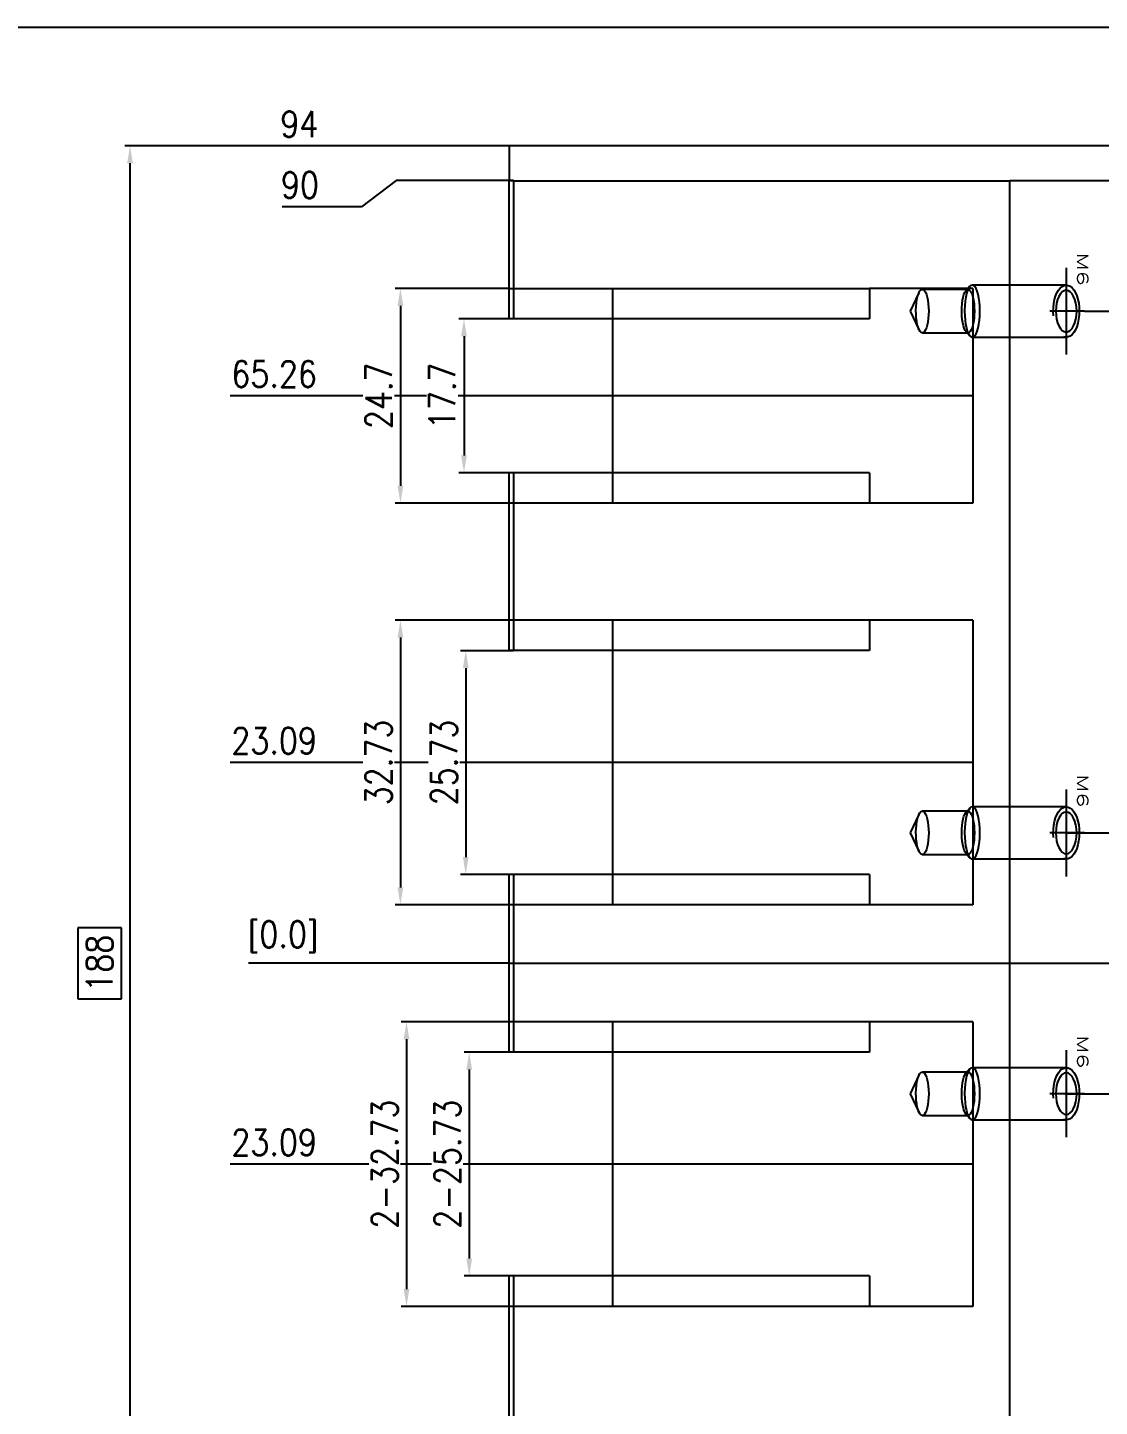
# Model space of a CAD drawing. Header units: millimetres. Extents: x 632 to 3922, y 1402 to 2001.
# Drawn here: x 2243.2 to 2366.4, y 1824.4 to 1983 of the extents above; entities that cross this region are included whole.
import ezdxf
from ezdxf.lldxf.tags import DXFTag

# ---------------------------------------------------------------- set-up
doc = ezdxf.new("R2010")
doc.units = ezdxf.units.MM
for name, color, linetype in [('1', 1, 'Continuous'), ('3', 3, 'Continuous'), ('4', 4, 'Continuous'), ('6', 6, 'Continuous'), ('7', 7, 'Continuous'), ('CE', 1, 'CENTER'), ('DIM', 7, 'Continuous'), ('H1', 2, 'HIDDEN')]:
    doc.layers.add(name, color=color, linetype=linetype)
doc.styles.add('ROMANS', font='romans.shx', dxfattribs={"width": 0.8, "height": 3})
doc.styles.add('SY', font='romans.shx', dxfattribs={"width": 0.85, "height": 3, "bigfont": 'ghs.shx'})
tags = doc.linetypes.add('CENTER', pattern=[2, 1.25, -0.25, 0.25, -0.25]).pattern_tags.tags
tags[10:11] = [DXFTag(74, 4), DXFTag(75, 0), DXFTag(340, '0'), DXFTag(46, 1.0), DXFTag(50, 0.0), DXFTag(44, 0.0), DXFTag(45, 0.0)]
tags[8:9] = [DXFTag(74, 4), DXFTag(75, 0), DXFTag(340, '0'), DXFTag(46, 1.0), DXFTag(50, 0.0), DXFTag(44, 0.0), DXFTag(45, 0.0)]
tags[6:7] = [DXFTag(74, 4), DXFTag(75, 0), DXFTag(340, '0'), DXFTag(46, 1.0), DXFTag(50, 0.0), DXFTag(44, 0.0), DXFTag(45, 0.0)]
tags[4:5] = [DXFTag(74, 4), DXFTag(75, 0), DXFTag(340, '0'), DXFTag(46, 1.0), DXFTag(50, 0.0), DXFTag(44, 0.0), DXFTag(45, 0.0)]
tags = doc.linetypes.add('HIDDEN', pattern=[0.375, 0.25, -0.125]).pattern_tags.tags
tags[6:7] = [DXFTag(74, 4), DXFTag(75, 0), DXFTag(340, '0'), DXFTag(46, 1.0), DXFTag(50, 0.0), DXFTag(44, 0.0), DXFTag(45, 0.0)]
tags[4:5] = [DXFTag(74, 4), DXFTag(75, 0), DXFTag(340, '0'), DXFTag(46, 1.0), DXFTag(50, 0.0), DXFTag(44, 0.0), DXFTag(45, 0.0)]
doc.dimstyles.new('BaseStyle', dxfattribs={"dimtxt": 3, "dimasz": 2, "dimexe": 0.6, "dimexo": 0, "dimgap": 1, "dimtad": 1, "dimdsep": 46, "dimtxsty": 'SY', "dimcen": 0, "dimclrd": 3, "dimclre": 3, "dimclrt": 7, "dimaunit": 1, "dimazin": 0, "dimtfac": 1, "dimtmove": 0, "dimatfit": 3, "dimfxl": 1, "dimtolj": 1, "dimtzin": 0, "dimarcsym": 0})

# ---------------------------------------------------------------- blocks, each defined once
blk = doc.blocks.new('20180524_2047016')
at = {"extrusion": (0, 0, -1)}
blk.add_ellipse((1.48, 0.52), major_axis=(0, 2.4), ratio=0.5, dxfattribs=at)
at = {"layer": '1'}
blk.add_line((1.48, 5.52), (1.48, -4.48), dxfattribs=at)
at = {"layer": '3', "extrusion": (0, 0, -1)}
blk.add_ellipse((1.48, 0.52), major_axis=(0, 3), ratio=0.5, start_param=4.537856, end_param=9.599311, dxfattribs=at)
at = {"layer": 'CE'}
blk.add_line((3.56, 0.52), (-0.39, 0.52), dxfattribs=at)
at = {"layer": '4', "color": 3, "linetype": 'Continuous', "style": 'ROMANS', "width": 1.6}
blk.add_text('M6', height=1.25, rotation=270, dxfattribs=at).set_placement((2.74, 7.22))
blk = doc.blocks.new('*D589')
at = {"layer": 'Defpoints', "color": 0}
for p in [(2381.26, 1853.59), (2298.56, 1781.39)]:
    blk.add_point(p, dxfattribs=at)
at = {"layer": 'DIM', "color": 3, "lineweight": -2}
for p, q in [((2381.26, 1853.59), (2381.26, 1768.39)), ((2381.26, 1768.39), (2384.26, 1764.39)), ((2384.26, 1764.39), (2384.26, 1751.61))]:
    blk.add_line(p, q, dxfattribs=at)
at = {"layer": 'DIM', "color": 7, "insert": (2381.76, 1755.5), "char_height": 3, "attachment_point": 5, "rotation": 90, "style": 'SY', "bg_fill": 3, "box_fill_scale": 1.1, "bg_fill_color": 256, "bg_fill_true_color": 13158600, "bg_fill_transparency": 0}
blk.add_mtext('\\A1;82.7', dxfattribs=at)
at = {"layer": 'Defpoints', "color": 0}
blk.add_point((2384.26, 1760.39), dxfattribs=at)
blk = doc.blocks.new('*D590')
at = {"layer": 'Defpoints', "color": 0}
for p in [(2393.56, 1864.89), (2298.56, 1781.39)]:
    blk.add_point(p, dxfattribs=at)
at = {"layer": 'DIM', "color": 3, "lineweight": -2}
blk.add_line((2393.56, 1864.89), (2393.56, 1755.26), dxfattribs=at)
at = {"layer": 'DIM', "color": 7, "insert": (2391.06, 1757.32), "char_height": 3, "attachment_point": 5, "rotation": 90, "style": 'SY', "bg_fill": 3, "box_fill_scale": 1.1, "bg_fill_color": 256, "bg_fill_true_color": 13158600, "bg_fill_transparency": 0}
blk.add_mtext('\\A1;95', dxfattribs=at)
at = {"layer": 'Defpoints', "color": 0}
blk.add_point((2393.56, 1760.39), dxfattribs=at)
blk = doc.blocks.new('*D591')
at = {"layer": 'Defpoints', "color": 0}
for p in [(2399.06, 1857.59), (2298.56, 1781.39)]:
    blk.add_point(p, dxfattribs=at)
at = {"layer": 'DIM', "color": 3, "lineweight": -2}
for p, q in [((2399.06, 1857.59), (2399.06, 1768.39)), ((2399.06, 1768.39), (2400.56, 1764.39)), ((2400.56, 1764.39), (2400.56, 1749.55))]:
    blk.add_line(p, q, dxfattribs=at)
at = {"layer": 'DIM', "color": 7, "insert": (2398.06, 1754.47), "char_height": 3, "attachment_point": 5, "rotation": 90, "style": 'SY', "bg_fill": 3, "box_fill_scale": 1.1, "bg_fill_color": 256, "bg_fill_true_color": 13158600, "bg_fill_transparency": 0}
blk.add_mtext('\\A1;100.5', dxfattribs=at)
at = {"layer": 'Defpoints', "color": 0}
blk.add_point((2400.56, 1760.39), dxfattribs=at)
blk = doc.blocks.new('*D593')
at = {"layer": 'Defpoints', "color": 0}
for p in [(2423.56, 1875.39), (2362.58, 1860.39)]:
    blk.add_point(p, dxfattribs=at)
at = {"layer": 'DIM', "color": 3, "lineweight": -2}
blk.add_line((2362.58, 1860.39), (2449.32, 1860.39), dxfattribs=at)
at = {"layer": 'DIM', "color": 7, "insert": (2447.44, 1862.89), "char_height": 3, "attachment_point": 5, "style": 'SY', "bg_fill": 3, "box_fill_scale": 1.1, "bg_fill_color": 256, "bg_fill_true_color": 13158600, "bg_fill_transparency": 0}
blk.add_mtext('\\A1;15', dxfattribs=at)
at = {"layer": 'Defpoints', "color": 0}
blk.add_point((2444.56, 1860.39), dxfattribs=at)
blk = doc.blocks.new('*D597')
at = {"layer": 'Defpoints', "color": 0}
for p in [(2423.56, 1875.39), (2362.58, 1800.39)]:
    blk.add_point(p, dxfattribs=at)
at = {"layer": 'DIM', "color": 3, "lineweight": -2}
blk.add_line((2362.58, 1800.39), (2449.69, 1800.39), dxfattribs=at)
at = {"layer": 'DIM', "color": 7, "insert": (2447.62, 1802.89), "char_height": 3, "attachment_point": 5, "style": 'SY', "bg_fill": 3, "box_fill_scale": 1.1, "bg_fill_color": 256, "bg_fill_true_color": 13158600, "bg_fill_transparency": 0}
blk.add_mtext('\\A1;75', dxfattribs=at)
at = {"layer": 'Defpoints', "color": 0}
blk.add_point((2444.56, 1800.39), dxfattribs=at)
blk = doc.blocks.new('*D598')
at = {"layer": 'Defpoints', "color": 0}
for p in [(2362.58, 1890.39), (2423.56, 1875.39)]:
    blk.add_point(p, dxfattribs=at)
at = {"layer": 'DIM', "color": 3, "lineweight": -2}
blk.add_line((2362.58, 1890.39), (2449.32, 1890.39), dxfattribs=at)
at = {"layer": 'DIM', "color": 7, "insert": (2447.44, 1892.89), "char_height": 3, "attachment_point": 5, "style": 'SY', "bg_fill": 3, "box_fill_scale": 1.1, "bg_fill_color": 256, "bg_fill_true_color": 13158600, "bg_fill_transparency": 0}
blk.add_mtext('\\A1;15', dxfattribs=at)
at = {"layer": 'Defpoints', "color": 0}
blk.add_point((2444.56, 1890.39), dxfattribs=at)
blk = doc.blocks.new('*D602')
at = {"layer": 'Defpoints', "color": 0}
for p in [(2364.66, 1950.39), (2423.56, 1875.39)]:
    blk.add_point(p, dxfattribs=at)
at = {"layer": 'DIM', "color": 3, "lineweight": -2}
blk.add_line((2364.66, 1950.39), (2449.69, 1950.39), dxfattribs=at)
at = {"layer": 'DIM', "color": 7, "insert": (2447.62, 1952.89), "char_height": 3, "attachment_point": 5, "style": 'SY', "bg_fill": 3, "box_fill_scale": 1.1, "bg_fill_color": 256, "bg_fill_true_color": 13158600, "bg_fill_transparency": 0}
blk.add_mtext('\\A1;75', dxfattribs=at)
at = {"layer": 'Defpoints', "color": 0}
blk.add_point((2444.56, 1950.39), dxfattribs=at)
blk = doc.blocks.new('*D603')
at = {"layer": 'Defpoints', "color": 0}
for p in [(2277.56, 1875.39), (2298.56, 1875.39), (2298.56, 1875.39)]:
    blk.add_point(p, dxfattribs=at)
at = {"layer": 'DIM', "color": 3, "lineweight": -2}
blk.add_line((2298.56, 1875.39), (2268.56, 1875.39), dxfattribs=at)
at = {"layer": 'DIM', "color": 7, "insert": (2272.56, 1878.3), "char_height": 3, "attachment_point": 5, "style": 'SY', "bg_fill": 3, "box_fill_scale": 1.1, "bg_fill_color": 256, "bg_fill_true_color": 13158600, "bg_fill_transparency": 0}
blk.add_mtext('\\A1;{\\H0.8333x;\\C2;[\\H1.2x;0.0\\H0.8333x;]}', dxfattribs=at)
blk = doc.blocks.new('*D604')
at = {"layer": 'Defpoints', "color": 0}
for p in [(2298.56, 1875.39), (2277.56, 1852.29), (2299.04, 1852.29)]:
    blk.add_point(p, dxfattribs=at)
at = {"layer": 'DIM', "color": 3, "lineweight": -2}
blk.add_line((2299.04, 1852.29), (2266.48, 1852.29), dxfattribs=at)
at = {"layer": 'DIM', "color": 7, "insert": (2271.52, 1854.79), "char_height": 3, "attachment_point": 5, "style": 'SY', "bg_fill": 3, "box_fill_scale": 1.1, "bg_fill_color": 256, "bg_fill_true_color": 13158600, "bg_fill_transparency": 0}
blk.add_mtext('\\A1;23.09', dxfattribs=at)
blk = doc.blocks.new('*D605')
at = {"layer": 'Defpoints', "color": 0}
for p in [(2298.56, 1875.39), (2277.56, 1810.13), (2299.04, 1810.13)]:
    blk.add_point(p, dxfattribs=at)
at = {"layer": 'DIM', "color": 3, "lineweight": -2}
blk.add_line((2299.04, 1810.13), (2266.48, 1810.13), dxfattribs=at)
at = {"layer": 'DIM', "color": 7, "insert": (2271.52, 1812.63), "char_height": 3, "attachment_point": 5, "style": 'SY', "bg_fill": 3, "box_fill_scale": 1.1, "bg_fill_color": 256, "bg_fill_true_color": 13158600, "bg_fill_transparency": 0}
blk.add_mtext('\\A1;65.26', dxfattribs=at)
blk = doc.blocks.new('*D606')
at = {"layer": 'Defpoints', "color": 0}
for p in [(2298.56, 1875.39), (2298.56, 1781.39)]:
    blk.add_point(p, dxfattribs=at)
at = {"layer": 'DIM', "color": 3, "lineweight": -2}
blk.add_line((2298.56, 1781.39), (2272.31, 1781.39), dxfattribs=at)
at = {"layer": 'DIM', "color": 7, "insert": (2274.43, 1783.89), "char_height": 3, "attachment_point": 5, "style": 'SY', "bg_fill": 3, "box_fill_scale": 1.1, "bg_fill_color": 256, "bg_fill_true_color": 13158600, "bg_fill_transparency": 0}
blk.add_mtext('\\A1;94', dxfattribs=at)
at = {"layer": 'Defpoints', "color": 0}
blk.add_point((2277.56, 1781.39), dxfattribs=at)
blk = doc.blocks.new('*D607')
at = {"layer": 'Defpoints', "color": 0}
for p in [(2298.56, 1875.39), (2299.04, 1785.39)]:
    blk.add_point(p, dxfattribs=at)
at = {"layer": 'DIM', "color": 3, "lineweight": -2}
for p, q in [((2281.56, 1788.39), (2272.43, 1788.39)), ((2285.56, 1785.39), (2281.56, 1788.39)), ((2299.04, 1785.39), (2285.56, 1785.39))]:
    blk.add_line(p, q, dxfattribs=at)
at = {"layer": 'DIM', "color": 7, "insert": (2274.49, 1790.89), "char_height": 3, "attachment_point": 5, "style": 'SY', "bg_fill": 3, "box_fill_scale": 1.1, "bg_fill_color": 256, "bg_fill_true_color": 13158600, "bg_fill_transparency": 0}
blk.add_mtext('\\A1;90', dxfattribs=at)
at = {"layer": 'Defpoints', "color": 0}
blk.add_point((2277.56, 1788.39), dxfattribs=at)
blk = doc.blocks.new('*D608')
at = {"layer": 'Defpoints', "color": 0}
for p in [(2277.56, 1898.48), (2299.04, 1898.48), (2298.56, 1875.39)]:
    blk.add_point(p, dxfattribs=at)
at = {"layer": 'DIM', "color": 3, "lineweight": -2}
blk.add_line((2299.04, 1898.48), (2266.48, 1898.48), dxfattribs=at)
at = {"layer": 'DIM', "color": 7, "insert": (2271.52, 1900.98), "char_height": 3, "attachment_point": 5, "style": 'SY', "bg_fill": 3, "box_fill_scale": 1.1, "bg_fill_color": 256, "bg_fill_true_color": 13158600, "bg_fill_transparency": 0}
blk.add_mtext('\\A1;23.09', dxfattribs=at)
blk = doc.blocks.new('*D609')
at = {"layer": 'Defpoints', "color": 0}
for p in [(2277.56, 1940.65), (2299.04, 1940.65), (2298.56, 1875.39)]:
    blk.add_point(p, dxfattribs=at)
at = {"layer": 'DIM', "color": 3, "lineweight": -2}
blk.add_line((2299.04, 1940.65), (2266.48, 1940.65), dxfattribs=at)
at = {"layer": 'DIM', "color": 7, "insert": (2271.52, 1943.15), "char_height": 3, "attachment_point": 5, "style": 'SY', "bg_fill": 3, "box_fill_scale": 1.1, "bg_fill_color": 256, "bg_fill_true_color": 13158600, "bg_fill_transparency": 0}
blk.add_mtext('\\A1;65.26', dxfattribs=at)
blk = doc.blocks.new('*D610')
at = {"layer": 'Defpoints', "color": 0}
for p in [(2298.56, 1969.39), (2298.56, 1875.39)]:
    blk.add_point(p, dxfattribs=at)
at = {"layer": 'DIM', "color": 3, "lineweight": -2}
blk.add_line((2298.56, 1969.39), (2272.31, 1969.39), dxfattribs=at)
at = {"layer": 'DIM', "color": 7, "insert": (2274.43, 1971.89), "char_height": 3, "attachment_point": 5, "style": 'SY', "bg_fill": 3, "box_fill_scale": 1.1, "bg_fill_color": 256, "bg_fill_true_color": 13158600, "bg_fill_transparency": 0}
blk.add_mtext('\\A1;94', dxfattribs=at)
at = {"layer": 'Defpoints', "color": 0}
blk.add_point((2277.56, 1969.39), dxfattribs=at)
blk = doc.blocks.new('*D611')
at = {"layer": 'Defpoints', "color": 0}
for p in [(2299.04, 1965.39), (2298.56, 1875.39)]:
    blk.add_point(p, dxfattribs=at)
at = {"layer": 'DIM', "color": 3, "lineweight": -2}
for p, q in [((2285.56, 1965.39), (2281.56, 1962.39)), ((2299.04, 1965.39), (2285.56, 1965.39)), ((2281.56, 1962.39), (2272.43, 1962.39))]:
    blk.add_line(p, q, dxfattribs=at)
at = {"layer": 'DIM', "color": 7, "insert": (2274.49, 1964.89), "char_height": 3, "attachment_point": 5, "style": 'SY', "bg_fill": 3, "box_fill_scale": 1.1, "bg_fill_color": 256, "bg_fill_true_color": 13158600, "bg_fill_transparency": 0}
blk.add_mtext('\\A1;90', dxfattribs=at)
at = {"layer": 'Defpoints', "color": 0}
blk.add_point((2277.56, 1962.39), dxfattribs=at)
blk = doc.blocks.new('*D612')
at = {"layer": 'Defpoints', "color": 0}
for p in [(2299.04, 1949.49), (2293.35, 1931.8), (2299.04, 1931.8)]:
    blk.add_point(p, dxfattribs=at)
at = {"layer": 'DIM', "color": 3, "lineweight": -2}
for p, q in [((2299.04, 1949.49), (2292.75, 1949.49)), ((2293.35, 1947.49), (2293.35, 1933.8)), ((2299.04, 1931.8), (2292.75, 1931.8))]:
    blk.add_line(p, q, dxfattribs=at)
at = {"layer": 'DIM', "color": 3}
for points in [[(2293.68, 1947.49), (2293.01, 1947.49), (2293.35, 1949.49)], [(2293.01, 1933.8), (2293.68, 1933.8), (2293.35, 1931.8)]]:
    blk.add_solid(points, dxfattribs=at)
at = {"layer": 'DIM', "color": 7, "insert": (2290.85, 1940.65), "char_height": 3, "attachment_point": 5, "rotation": 90, "style": 'SY', "bg_fill": 3, "box_fill_scale": 1.1, "bg_fill_color": 256, "bg_fill_true_color": 13158600, "bg_fill_transparency": 0}
blk.add_mtext('\\A1;17.7', dxfattribs=at)
blk = doc.blocks.new('*D613')
at = {"layer": 'Defpoints', "color": 0}
for p in [(2298.56, 1952.99), (2286.04, 1928.3), (2298.56, 1928.3)]:
    blk.add_point(p, dxfattribs=at)
at = {"layer": 'DIM', "color": 3, "lineweight": -2}
for p, q in [((2298.56, 1952.99), (2285.44, 1952.99)), ((2286.04, 1950.99), (2286.04, 1930.3)), ((2298.56, 1928.3), (2285.44, 1928.3))]:
    blk.add_line(p, q, dxfattribs=at)
at = {"layer": 'DIM', "color": 3}
for points in [[(2286.37, 1950.99), (2285.71, 1950.99), (2286.04, 1952.99)], [(2285.71, 1930.3), (2286.37, 1930.3), (2286.04, 1928.3)]]:
    blk.add_solid(points, dxfattribs=at)
at = {"layer": 'DIM', "color": 7, "insert": (2283.54, 1940.65), "char_height": 3, "attachment_point": 5, "rotation": 90, "style": 'SY', "bg_fill": 3, "box_fill_scale": 1.1, "bg_fill_color": 256, "bg_fill_true_color": 13158600, "bg_fill_transparency": 0}
blk.add_mtext('\\A1;24.7', dxfattribs=at)
blk = doc.blocks.new('*D614')
at = {"layer": 'Defpoints', "color": 0}
for p in [(2299.04, 1911.34), (2293.55, 1885.61), (2299.04, 1885.61)]:
    blk.add_point(p, dxfattribs=at)
at = {"layer": 'DIM', "color": 3, "lineweight": -2}
for p, q in [((2299.04, 1911.34), (2292.95, 1911.34)), ((2293.55, 1909.34), (2293.55, 1887.61)), ((2299.04, 1885.61), (2292.95, 1885.61))]:
    blk.add_line(p, q, dxfattribs=at)
at = {"layer": 'DIM', "color": 3}
for points in [[(2293.88, 1909.34), (2293.22, 1909.34), (2293.55, 1911.34)], [(2293.22, 1887.61), (2293.88, 1887.61), (2293.55, 1885.61)]]:
    blk.add_solid(points, dxfattribs=at)
at = {"layer": 'DIM', "color": 7, "insert": (2291.05, 1898.48), "char_height": 3, "attachment_point": 5, "rotation": 90, "style": 'SY', "bg_fill": 3, "box_fill_scale": 1.1, "bg_fill_color": 256, "bg_fill_true_color": 13158600, "bg_fill_transparency": 0}
blk.add_mtext('\\A1;25.73', dxfattribs=at)
blk = doc.blocks.new('*D615')
at = {"layer": 'Defpoints', "color": 0}
for p in [(2298.56, 1914.84), (2286.04, 1882.11), (2298.56, 1882.11)]:
    blk.add_point(p, dxfattribs=at)
at = {"layer": 'DIM', "color": 3, "lineweight": -2}
for p, q in [((2298.56, 1914.84), (2285.44, 1914.84)), ((2286.04, 1912.84), (2286.04, 1884.11)), ((2298.56, 1882.11), (2285.44, 1882.11))]:
    blk.add_line(p, q, dxfattribs=at)
at = {"layer": 'DIM', "color": 3}
for points in [[(2286.37, 1912.84), (2285.71, 1912.84), (2286.04, 1914.84)], [(2285.71, 1884.11), (2286.37, 1884.11), (2286.04, 1882.11)]]:
    blk.add_solid(points, dxfattribs=at)
at = {"layer": 'DIM', "color": 7, "insert": (2283.54, 1898.48), "char_height": 3, "attachment_point": 5, "rotation": 90, "style": 'SY', "bg_fill": 3, "box_fill_scale": 1.1, "bg_fill_color": 256, "bg_fill_true_color": 13158600, "bg_fill_transparency": 0}
blk.add_mtext('\\A1;32.73', dxfattribs=at)
blk = doc.blocks.new('*D616')
at = {"layer": 'Defpoints', "color": 0}
for p in [(2299.04, 1865.16), (2293.95, 1839.43), (2299.04, 1839.43)]:
    blk.add_point(p, dxfattribs=at)
at = {"layer": 'DIM', "color": 3, "lineweight": -2}
for p, q in [((2299.04, 1865.16), (2293.35, 1865.16)), ((2293.95, 1863.16), (2293.95, 1841.43)), ((2299.04, 1839.43), (2293.35, 1839.43))]:
    blk.add_line(p, q, dxfattribs=at)
at = {"layer": 'DIM', "color": 3}
for points in [[(2294.28, 1863.16), (2293.62, 1863.16), (2293.95, 1865.16)], [(2293.62, 1841.43), (2294.28, 1841.43), (2293.95, 1839.43)]]:
    blk.add_solid(points, dxfattribs=at)
at = {"layer": 'DIM', "color": 7, "insert": (2291.45, 1852.29), "char_height": 3, "attachment_point": 5, "rotation": 90, "style": 'SY', "bg_fill": 3, "box_fill_scale": 1.1, "bg_fill_color": 256, "bg_fill_true_color": 13158600, "bg_fill_transparency": 0}
blk.add_mtext('\\A1;2-25.73', dxfattribs=at)
blk = doc.blocks.new('*D617')
at = {"layer": 'Defpoints', "color": 0}
for p in [(2298.56, 1868.66), (2286.74, 1835.93), (2298.56, 1835.93)]:
    blk.add_point(p, dxfattribs=at)
at = {"layer": 'DIM', "color": 3, "lineweight": -2}
for p, q in [((2298.56, 1868.66), (2286.14, 1868.66)), ((2286.74, 1866.66), (2286.74, 1837.93)), ((2298.56, 1835.93), (2286.14, 1835.93))]:
    blk.add_line(p, q, dxfattribs=at)
at = {"layer": 'DIM', "color": 3}
for points in [[(2287.07, 1866.66), (2286.41, 1866.66), (2286.74, 1868.66)], [(2286.41, 1837.93), (2287.07, 1837.93), (2286.74, 1835.93)]]:
    blk.add_solid(points, dxfattribs=at)
at = {"layer": 'DIM', "color": 7, "insert": (2284.24, 1852.29), "char_height": 3, "attachment_point": 5, "rotation": 90, "style": 'SY', "bg_fill": 3, "box_fill_scale": 1.1, "bg_fill_color": 256, "bg_fill_true_color": 13158600, "bg_fill_transparency": 0}
blk.add_mtext('\\A1;2-32.73', dxfattribs=at)
blk = doc.blocks.new('*D621')
at = {"layer": 'Defpoints', "color": 0}
for p in [(2254.96, 1969.39), (2298.56, 1969.39), (2298.56, 1781.39)]:
    blk.add_point(p, dxfattribs=at)
at = {"layer": 'DIM', "color": 3, "lineweight": -2}
for p, q in [((2298.56, 1969.39), (2254.36, 1969.39)), ((2254.96, 1783.39), (2254.96, 1967.39)), ((2298.56, 1781.39), (2254.36, 1781.39))]:
    blk.add_line(p, q, dxfattribs=at)
at = {"layer": 'DIM', "color": 3}
for points in [[(2255.29, 1967.39), (2254.62, 1967.39), (2254.96, 1969.39)], [(2254.62, 1783.39), (2255.29, 1783.39), (2254.96, 1781.39)]]:
    blk.add_solid(points, dxfattribs=at)
at = {"layer": 'DIM', "color": 7, "insert": (2251.46, 1875.39), "char_height": 3, "attachment_point": 5, "rotation": 90, "style": 'SY', "bg_fill": 3, "box_fill_scale": 1.1, "bg_fill_color": 256, "bg_fill_true_color": 13158600, "bg_fill_transparency": 0}
blk.add_mtext('\\A1;188', dxfattribs=at)
at = {"layer": 'DIM', "color": 3, "lineweight": -2}
for p, q in [((2253.96, 1879.48), (2248.96, 1879.48)), ((2248.96, 1879.48), (2248.96, 1871.29)), ((2253.96, 1871.29), (2253.96, 1879.48)), ((2248.96, 1871.29), (2253.96, 1871.29))]:
    blk.add_line(p, q, dxfattribs=at)
blk = doc.blocks.new('A$C2EA02300')
blk.add_line((832, 585), (9, 585))

msp = doc.modelspace()

# ---------------------------------------------------------------- linework, layer by layer
at = {"layer": '7'}
for p, q in [((2423.558, 1969.386), (2298.558, 1969.386)), ((2298.558, 1969.386), (2298.558, 1965.386)), ((2298.558, 1949.495), (2298.558, 1965.386)), ((2299.037, 1965.386), (2298.558, 1965.386)), ((2299.037, 1965.386), (2299.037, 1949.495)), ((2299.037, 1965.386), (2356.101, 1965.386)), ((2356.101, 1785.386), (2356.101, 1965.386)), ((2367.694, 1965.386), (2356.101, 1965.386)), ((2351.825, 1952.995), (2339.968, 1952.995)), ((2339.968, 1952.995), (2339.968, 1949.495)), ((2351.825, 1952.995), (2351.825, 1928.298)), ((2299.037, 1949.495), (2298.558, 1949.495)), ((2339.968, 1949.495), (2299.037, 1949.495)), ((2310.415, 1949.495), (2310.415, 1931.798)), ((2298.558, 1911.343), (2298.558, 1931.798)), ((2299.037, 1931.798), (2298.558, 1931.798)), ((2299.037, 1931.798), (2299.037, 1911.343)), ((2339.968, 1931.798), (2299.037, 1931.798)), ((2339.968, 1931.798), (2339.968, 1928.298)), ((2351.825, 1928.298), (2339.968, 1928.298)), ((2351.825, 1914.843), (2339.968, 1914.843)), ((2339.968, 1914.843), (2339.968, 1911.343)), ((2351.825, 1914.843), (2351.825, 1882.114)), ((2299.037, 1911.343), (2298.558, 1911.343)), ((2339.968, 1911.343), (2299.037, 1911.343)), ((2310.415, 1911.343), (2310.415, 1885.614)), ((2298.558, 1865.159), (2298.558, 1885.614)), ((2299.037, 1885.614), (2298.558, 1885.614)), ((2299.037, 1885.614), (2299.037, 1865.159)), ((2339.968, 1885.614), (2299.037, 1885.614)), ((2339.968, 1885.614), (2339.968, 1882.114)), ((2351.825, 1882.114), (2339.968, 1882.114)), ((2351.825, 1868.659), (2339.968, 1868.659)), ((2339.968, 1868.659), (2339.968, 1865.159)), ((2351.825, 1868.659), (2351.825, 1835.93)), ((2299.037, 1865.159), (2298.558, 1865.159)), ((2339.968, 1865.159), (2299.037, 1865.159)), ((2310.415, 1865.159), (2310.415, 1839.43)), ((2298.558, 1818.975), (2298.558, 1839.43)), ((2299.037, 1839.43), (2298.558, 1839.43)), ((2299.037, 1839.43), (2299.037, 1818.975)), ((2339.968, 1839.43), (2299.037, 1839.43)), ((2339.968, 1839.43), (2339.968, 1835.93)), ((2351.825, 1835.93), (2339.968, 1835.93))]:
    msp.add_line(p, q, dxfattribs=at)
at = {"layer": 'CE'}
for p, q in [((2339.968, 1940.646), (2299.037, 1940.646)), ((2351.825, 1940.646), (2339.968, 1940.646)), ((2339.968, 1898.478), (2299.037, 1898.478)), ((2351.825, 1898.478), (2339.968, 1898.478)), ((2298.558, 1875.386), (2423.558, 1875.386)), ((2339.968, 1852.294), (2299.037, 1852.294)), ((2351.825, 1852.294), (2339.968, 1852.294))]:
    msp.add_line(p, q, dxfattribs=at)
at = {"layer": 'H1'}
for p, q in [((2298.558, 1952.995), (2339.968, 1952.995)), ((2310.415, 1952.995), (2310.415, 1949.495)), ((2345.647, 1952.507), (2344.654, 1950.386)), ((2351.179, 1952.886), (2346.034, 1952.886)), ((2351.278, 1952.995), (2351.07, 1952.767)), ((2351.294, 1952.886), (2351.179, 1952.886)), ((2351.504, 1953.243), (2351.278, 1952.995)), ((2362.578, 1953.386), (2351.772, 1953.386)), ((2344.654, 1950.386), (2345.647, 1948.265)), ((2346.034, 1947.886), (2351.179, 1947.886)), ((2351.07, 1948.006), (2351.504, 1947.53)), ((2351.179, 1947.886), (2351.294, 1947.886)), ((2351.772, 1947.386), (2362.578, 1947.386)), ((2310.415, 1931.798), (2310.415, 1928.298)), ((2339.968, 1928.298), (2298.558, 1928.298)), ((2339.968, 1914.843), (2298.558, 1914.843)), ((2310.415, 1914.843), (2310.415, 1911.343)), ((2362.578, 1893.386), (2351.772, 1893.386)), ((2345.647, 1892.507), (2344.654, 1890.386)), ((2351.179, 1892.886), (2346.034, 1892.886)), ((2351.504, 1893.243), (2351.07, 1892.767)), ((2351.294, 1892.886), (2351.179, 1892.886)), ((2344.654, 1890.386), (2345.647, 1888.265)), ((2346.034, 1887.886), (2351.179, 1887.886)), ((2351.07, 1888.006), (2351.504, 1887.53)), ((2351.179, 1887.886), (2351.294, 1887.886)), ((2351.772, 1887.386), (2362.578, 1887.386)), ((2310.415, 1885.614), (2310.415, 1882.114)), ((2339.968, 1882.114), (2298.558, 1882.114)), ((2339.968, 1868.659), (2298.558, 1868.659)), ((2310.415, 1868.659), (2310.415, 1865.159)), ((2351.504, 1863.243), (2351.07, 1862.767)), ((2362.578, 1863.386), (2351.772, 1863.386)), ((2345.647, 1862.507), (2344.654, 1860.386)), ((2351.179, 1862.886), (2346.034, 1862.886)), ((2351.294, 1862.886), (2351.179, 1862.886)), ((2344.654, 1860.386), (2345.647, 1858.265)), ((2346.034, 1857.886), (2351.179, 1857.886)), ((2351.07, 1858.006), (2351.504, 1857.53)), ((2351.179, 1857.886), (2351.294, 1857.886)), ((2351.772, 1857.386), (2362.578, 1857.386)), ((2310.415, 1839.43), (2310.415, 1835.93)), ((2339.968, 1835.93), (2298.558, 1835.93))]:
    msp.add_line(p, q, dxfattribs=at)
for points in [[(2345.647, 1948.265, 0), (2345.545, 1948.528, 0), (2345.458, 1948.846, 0), (2345.389, 1949.211, 0), (2345.339, 1949.612, 0), (2345.31, 1950.037, 0), (2345.304, 1950.472, 0), (2345.319, 1950.905, 0), (2345.356, 1951.322, 0), (2345.414, 1951.71, 0), (2345.491, 1952.058, 0), (2345.584, 1952.355, 0), (2345.647, 1952.507, 0)], [(2345.647, 1952.507, 0), (2345.761, 1952.705, 0), (2345.883, 1952.832, 0), (2346.009, 1952.885, 0), (2346.034, 1952.886, 0)], [(2346.034, 1952.886, 0), (2346.161, 1952.848, 0), (2346.284, 1952.736, 0), (2346.4, 1952.551, 0), (2346.504, 1952.301, 0), (2346.594, 1951.993, 0), (2346.667, 1951.636, 0), (2346.721, 1951.241, 0), (2346.754, 1950.82, 0), (2346.765, 1950.386, 0), (2346.754, 1949.952, 0), (2346.721, 1949.531, 0), (2346.667, 1949.136, 0), (2346.594, 1948.779, 0), (2346.504, 1948.471, 0), (2346.4, 1948.221, 0), (2346.284, 1948.037, 0), (2346.161, 1947.924, 0), (2346.034, 1947.886, 0)], [(2350.563, 1950.386, 0), (2350.574, 1950.82, 0), (2350.607, 1951.241, 0), (2350.661, 1951.636, 0), (2350.734, 1951.993, 0), (2350.824, 1952.301, 0), (2350.928, 1952.551, 0), (2351.044, 1952.736, 0), (2351.07, 1952.767, 0)], [(2351.504, 1953.243, 0), (2351.363, 1953.04, 0), (2351.235, 1952.757, 0), (2351.122, 1952.401, 0), (2351.03, 1951.985, 0), (2350.96, 1951.52, 0), (2350.915, 1951.02, 0), (2350.896, 1950.501, 0), (2350.895, 1950.386, 0)], [(2351.07, 1952.767, 0), (2351.195, 1952.863, 0), (2351.294, 1952.886, 0)], [(2351.294, 1952.886, 0), (2351.421, 1952.848, 0), (2351.544, 1952.736, 0), (2351.659, 1952.551, 0), (2351.764, 1952.301, 0), (2351.854, 1951.993, 0), (2351.927, 1951.636, 0), (2351.981, 1951.241, 0), (2352.014, 1950.82, 0), (2352.025, 1950.386, 0), (2352.014, 1949.952, 0), (2351.981, 1949.531, 0), (2351.927, 1949.136, 0), (2351.854, 1948.779, 0), (2351.764, 1948.471, 0), (2351.659, 1948.221, 0), (2351.544, 1948.037, 0), (2351.421, 1947.924, 0), (2351.294, 1947.886, 0)], [(2351.772, 1953.386, 0), (2351.62, 1953.341, 0), (2351.504, 1953.243, 0)], [(2351.772, 1947.386, 0), (2351.924, 1947.432, 0), (2352.072, 1947.567, 0), (2352.211, 1947.788, 0), (2352.336, 1948.088, 0), (2352.444, 1948.458, 0), (2352.532, 1948.886, 0), (2352.596, 1949.36, 0), (2352.636, 1949.865, 0), (2352.649, 1950.386, 0), (2352.636, 1950.907, 0), (2352.596, 1951.412, 0), (2352.532, 1951.886, 0), (2352.444, 1952.315, 0), (2352.336, 1952.684, 0), (2352.211, 1952.984, 0), (2352.072, 1953.205, 0), (2351.924, 1953.341, 0), (2351.772, 1953.386, 0)], [(2351.07, 1948.006, 0), (2350.953, 1948.175, 0), (2350.846, 1948.411, 0), (2350.752, 1948.707, 0), (2350.675, 1949.054, 0), (2350.617, 1949.442, 0), (2350.58, 1949.858, 0), (2350.564, 1950.29, 0), (2350.563, 1950.386, 0)], [(2350.895, 1950.386, 0), (2350.908, 1949.865, 0), (2350.948, 1949.36, 0), (2351.013, 1948.886, 0), (2351.1, 1948.458, 0), (2351.208, 1948.088, 0), (2351.334, 1947.788, 0), (2351.472, 1947.567, 0), (2351.504, 1947.53, 0)], [(2346.034, 1947.886, 0), (2345.907, 1947.924, 0), (2345.784, 1948.037, 0), (2345.669, 1948.221, 0), (2345.647, 1948.265, 0)], [(2351.294, 1947.886, 0), (2351.167, 1947.924, 0), (2351.07, 1948.006, 0)], [(2351.504, 1947.53, 0), (2351.653, 1947.414, 0), (2351.772, 1947.386, 0)], [(2351.772, 1893.386, 0), (2351.62, 1893.341, 0), (2351.504, 1893.243, 0)], [(2351.772, 1887.386, 0), (2351.924, 1887.432, 0), (2352.072, 1887.567, 0), (2352.211, 1887.788, 0), (2352.336, 1888.088, 0), (2352.444, 1888.458, 0), (2352.532, 1888.886, 0), (2352.596, 1889.36, 0), (2352.636, 1889.865, 0), (2352.649, 1890.386, 0), (2352.636, 1890.907, 0), (2352.596, 1891.412, 0), (2352.532, 1891.886, 0), (2352.444, 1892.315, 0), (2352.336, 1892.684, 0), (2352.211, 1892.984, 0), (2352.072, 1893.205, 0), (2351.924, 1893.341, 0), (2351.772, 1893.386, 0)], [(2345.647, 1888.265, 0), (2345.545, 1888.528, 0), (2345.458, 1888.846, 0), (2345.389, 1889.211, 0), (2345.339, 1889.612, 0), (2345.31, 1890.037, 0), (2345.304, 1890.472, 0), (2345.319, 1890.905, 0), (2345.356, 1891.322, 0), (2345.414, 1891.71, 0), (2345.491, 1892.058, 0), (2345.584, 1892.355, 0), (2345.647, 1892.507, 0)], [(2345.647, 1892.507, 0), (2345.761, 1892.705, 0), (2345.883, 1892.832, 0), (2346.009, 1892.885, 0), (2346.034, 1892.886, 0)], [(2346.034, 1892.886, 0), (2346.161, 1892.848, 0), (2346.284, 1892.736, 0), (2346.4, 1892.551, 0), (2346.504, 1892.301, 0), (2346.594, 1891.993, 0), (2346.667, 1891.636, 0), (2346.721, 1891.241, 0), (2346.754, 1890.82, 0), (2346.765, 1890.386, 0), (2346.754, 1889.952, 0), (2346.721, 1889.531, 0), (2346.667, 1889.136, 0), (2346.594, 1888.779, 0), (2346.504, 1888.471, 0), (2346.4, 1888.221, 0), (2346.284, 1888.037, 0), (2346.161, 1887.924, 0), (2346.034, 1887.886, 0)], [(2350.563, 1890.386, 0), (2350.574, 1890.82, 0), (2350.607, 1891.241, 0), (2350.661, 1891.636, 0), (2350.734, 1891.993, 0), (2350.824, 1892.301, 0), (2350.928, 1892.551, 0), (2351.044, 1892.736, 0), (2351.07, 1892.767, 0)], [(2351.504, 1893.243, 0), (2351.363, 1893.04, 0), (2351.235, 1892.757, 0), (2351.122, 1892.401, 0), (2351.03, 1891.985, 0), (2350.96, 1891.52, 0), (2350.915, 1891.02, 0), (2350.896, 1890.501, 0), (2350.895, 1890.386, 0)], [(2351.07, 1892.767, 0), (2351.195, 1892.863, 0), (2351.294, 1892.886, 0)], [(2351.294, 1892.886, 0), (2351.421, 1892.848, 0), (2351.544, 1892.736, 0), (2351.659, 1892.551, 0), (2351.764, 1892.301, 0), (2351.854, 1891.993, 0), (2351.927, 1891.636, 0), (2351.981, 1891.241, 0), (2352.014, 1890.82, 0), (2352.025, 1890.386, 0), (2352.014, 1889.952, 0), (2351.981, 1889.531, 0), (2351.927, 1889.136, 0), (2351.854, 1888.779, 0), (2351.764, 1888.471, 0), (2351.659, 1888.221, 0), (2351.544, 1888.037, 0), (2351.421, 1887.924, 0), (2351.294, 1887.886, 0)], [(2351.07, 1888.006, 0), (2350.953, 1888.175, 0), (2350.846, 1888.411, 0), (2350.752, 1888.707, 0), (2350.675, 1889.054, 0), (2350.617, 1889.442, 0), (2350.58, 1889.858, 0), (2350.564, 1890.29, 0), (2350.563, 1890.386, 0)], [(2350.895, 1890.386, 0), (2350.908, 1889.865, 0), (2350.948, 1889.36, 0), (2351.013, 1888.886, 0), (2351.1, 1888.458, 0), (2351.208, 1888.088, 0), (2351.334, 1887.788, 0), (2351.472, 1887.567, 0), (2351.504, 1887.53, 0)], [(2346.034, 1887.886, 0), (2345.907, 1887.924, 0), (2345.784, 1888.037, 0), (2345.669, 1888.221, 0), (2345.647, 1888.265, 0)], [(2351.294, 1887.886, 0), (2351.167, 1887.924, 0), (2351.07, 1888.006, 0)], [(2351.504, 1887.53, 0), (2351.653, 1887.414, 0), (2351.772, 1887.386, 0)], [(2351.504, 1863.243, 0), (2351.363, 1863.04, 0), (2351.235, 1862.757, 0), (2351.122, 1862.401, 0), (2351.03, 1861.985, 0), (2350.96, 1861.52, 0), (2350.915, 1861.02, 0), (2350.896, 1860.501, 0), (2350.895, 1860.386, 0)], [(2351.772, 1863.386, 0), (2351.62, 1863.341, 0), (2351.504, 1863.243, 0)], [(2351.772, 1857.386, 0), (2351.924, 1857.432, 0), (2352.072, 1857.567, 0), (2352.211, 1857.788, 0), (2352.336, 1858.088, 0), (2352.444, 1858.458, 0), (2352.532, 1858.886, 0), (2352.596, 1859.36, 0), (2352.636, 1859.865, 0), (2352.649, 1860.386, 0), (2352.636, 1860.907, 0), (2352.596, 1861.412, 0), (2352.532, 1861.886, 0), (2352.444, 1862.315, 0), (2352.336, 1862.684, 0), (2352.211, 1862.984, 0), (2352.072, 1863.205, 0), (2351.924, 1863.341, 0), (2351.772, 1863.386, 0)], [(2345.647, 1858.265, 0), (2345.545, 1858.528, 0), (2345.458, 1858.846, 0), (2345.389, 1859.211, 0), (2345.339, 1859.612, 0), (2345.31, 1860.037, 0), (2345.304, 1860.472, 0), (2345.319, 1860.905, 0), (2345.356, 1861.322, 0), (2345.414, 1861.71, 0), (2345.491, 1862.058, 0), (2345.584, 1862.355, 0), (2345.647, 1862.507, 0)], [(2345.647, 1862.507, 0), (2345.761, 1862.705, 0), (2345.883, 1862.832, 0), (2346.009, 1862.885, 0), (2346.034, 1862.886, 0)], [(2346.034, 1862.886, 0), (2346.161, 1862.848, 0), (2346.284, 1862.736, 0), (2346.4, 1862.551, 0), (2346.504, 1862.301, 0), (2346.594, 1861.993, 0), (2346.667, 1861.636, 0), (2346.721, 1861.241, 0), (2346.754, 1860.82, 0), (2346.765, 1860.386, 0), (2346.754, 1859.952, 0), (2346.721, 1859.531, 0), (2346.667, 1859.136, 0), (2346.594, 1858.779, 0), (2346.504, 1858.471, 0), (2346.4, 1858.221, 0), (2346.284, 1858.037, 0), (2346.161, 1857.924, 0), (2346.034, 1857.886, 0)], [(2350.563, 1860.386, 0), (2350.574, 1860.82, 0), (2350.607, 1861.241, 0), (2350.661, 1861.636, 0), (2350.734, 1861.993, 0), (2350.824, 1862.301, 0), (2350.928, 1862.551, 0), (2351.044, 1862.736, 0), (2351.07, 1862.767, 0)], [(2351.07, 1862.767, 0), (2351.195, 1862.863, 0), (2351.294, 1862.886, 0)], [(2351.294, 1862.886, 0), (2351.421, 1862.848, 0), (2351.544, 1862.736, 0), (2351.659, 1862.551, 0), (2351.764, 1862.301, 0), (2351.854, 1861.993, 0), (2351.927, 1861.636, 0), (2351.981, 1861.241, 0), (2352.014, 1860.82, 0), (2352.025, 1860.386, 0), (2352.014, 1859.952, 0), (2351.981, 1859.531, 0), (2351.927, 1859.136, 0), (2351.854, 1858.779, 0), (2351.764, 1858.471, 0), (2351.659, 1858.221, 0), (2351.544, 1858.037, 0), (2351.421, 1857.924, 0), (2351.294, 1857.886, 0)], [(2351.07, 1858.006, 0), (2350.953, 1858.175, 0), (2350.846, 1858.411, 0), (2350.752, 1858.707, 0), (2350.675, 1859.054, 0), (2350.617, 1859.442, 0), (2350.58, 1859.858, 0), (2350.564, 1860.29, 0), (2350.563, 1860.386, 0)], [(2350.895, 1860.386, 0), (2350.908, 1859.865, 0), (2350.948, 1859.36, 0), (2351.013, 1858.886, 0), (2351.1, 1858.458, 0), (2351.208, 1858.088, 0), (2351.334, 1857.788, 0), (2351.472, 1857.567, 0), (2351.504, 1857.53, 0)], [(2346.034, 1857.886, 0), (2345.907, 1857.924, 0), (2345.784, 1858.037, 0), (2345.669, 1858.221, 0), (2345.647, 1858.265, 0)], [(2351.294, 1857.886, 0), (2351.167, 1857.924, 0), (2351.07, 1858.006, 0)], [(2351.504, 1857.53, 0), (2351.653, 1857.414, 0), (2351.772, 1857.386, 0)]]:
    msp.add_polyline3d(points, dxfattribs=at)

# ---------------------------------------------------------------- block references
for p in [(2361.101, 1949.865), (2361.101, 1889.865), (2361.101, 1859.865)]:
    msp.add_blockref('20180524_2047016', p)

# ---------------------------------------------------------------- next in the draw order: dimensions: what is measured, and where the dimension line sits
at = {"layer": 'DIM'}
dim = msp.add_ordinate_dim(feature_location=(2298.558, 1875.386), offset=(-21, 0), dtype=0, origin=(2298.558, 1875.386), text='{\\H0.8333x;\\C2;[\\H1.2x;0.0\\H0.8333x;]}', dimstyle='BaseStyle', override={"dimtfill": 1}, dxfattribs=at)
dim.commit()
dim.dimension.update_dxf_attribs({"geometry": '*D603', "text_midpoint": (2272.561, 1878.303)})
dim = msp.add_ordinate_dim(feature_location=(2381.258, 1853.586), offset=(2.999, -93.2), dtype=1, origin=(2298.558, 1781.386), dimstyle='BaseStyle', override={"dimtfill": 1}, dxfattribs=at)
dim.commit()
dim.dimension.update_dxf_attribs({"geometry": '*D589', "text_midpoint": (2381.757, 1755.501)})

# ---------------------------------------------------------------- next in the draw order: dimensions: what is measured, and where the dimension line sits
dim = msp.add_ordinate_dim(feature_location=(2393.558, 1864.886), offset=(0, -104.5), dtype=1, origin=(2298.558, 1781.386), dimstyle='BaseStyle', override={"dimtfill": 1}, dxfattribs=at)
dim.commit()
dim.dimension.update_dxf_attribs({"geometry": '*D590', "text_midpoint": (2391.058, 1757.322)})

# ---------------------------------------------------------------- next in the draw order: dimensions: what is measured, and where the dimension line sits
for feature_location, offset, dtype, origin, picture, middle in [((2362.578, 1860.386), (81.98, 0), 0, (2423.558, 1875.386), '*D593', (2447.44, 1862.886)), ((2399.058, 1857.586), (1.5, -97.2), 1, (2298.558, 1781.386), '*D591', (2398.058, 1754.468))]:
    dim = msp.add_ordinate_dim(feature_location=feature_location, offset=offset, dtype=dtype, origin=origin, dimstyle='BaseStyle', override={"dimtfill": 1}, dxfattribs=at)
    dim.commit()
    dim.dimension.update_dxf_attribs({"geometry": picture, "text_midpoint": middle})

# ---------------------------------------------------------------- next in the draw order: dimensions: what is measured, and where the dimension line sits
for feature_location, offset, origin, picture, middle in [((2299.037, 1852.294), (-21.478, 0), (2298.558, 1875.386), '*D604', (2271.519, 1854.794)), ((2362.578, 1800.386), (81.98, 0), (2423.558, 1875.386), '*D597', (2447.623, 1802.886))]:
    dim = msp.add_ordinate_dim(feature_location=feature_location, offset=offset, dtype=0, origin=origin, dimstyle='BaseStyle', override={"dimtfill": 1}, dxfattribs=at)
    dim.commit()
    dim.dimension.update_dxf_attribs({"geometry": picture, "text_midpoint": middle})

# ---------------------------------------------------------------- next in the draw order: dimensions: what is measured, and where the dimension line sits
for feature_location, offset, origin, picture, middle in [((2362.578, 1890.386), (81.98, 0), (2423.558, 1875.386), '*D598', (2447.44, 1892.886)), ((2299.037, 1810.126), (-21.478, 0), (2298.558, 1875.386), '*D605', (2271.519, 1812.626))]:
    dim = msp.add_ordinate_dim(feature_location=feature_location, offset=offset, dtype=0, origin=origin, dimstyle='BaseStyle', override={"dimtfill": 1}, dxfattribs=at)
    dim.commit()
    dim.dimension.update_dxf_attribs({"geometry": picture, "text_midpoint": middle})

# ---------------------------------------------------------------- next in the draw order: dimensions: what is measured, and where the dimension line sits
for feature_location, offset, origin, picture, middle in [((2364.659, 1950.386), (79.9, 0), (2423.558, 1875.386), '*D602', (2447.623, 1952.886)), ((2298.558, 1781.386), (-21, 0), (2298.558, 1875.386), '*D606', (2274.433, 1783.886))]:
    dim = msp.add_ordinate_dim(feature_location=feature_location, offset=offset, dtype=0, origin=origin, dimstyle='BaseStyle', override={"dimtfill": 1}, dxfattribs=at)
    dim.commit()
    dim.dimension.update_dxf_attribs({"geometry": picture, "text_midpoint": middle})

# ---------------------------------------------------------------- next in the draw order: dimensions: what is measured, and where the dimension line sits
dim = msp.add_ordinate_dim(feature_location=(2299.037, 1785.386), offset=(-21.478, 3), dtype=0, origin=(2298.558, 1875.386), dimstyle='BaseStyle', override={"dimtfill": 1}, dxfattribs=at)
dim.commit()
dim.dimension.update_dxf_attribs({"geometry": '*D607', "text_midpoint": (2274.494, 1790.886)})

# ---------------------------------------------------------------- next in the draw order: dimensions: what is measured, and where the dimension line sits
dim = msp.add_ordinate_dim(feature_location=(2299.037, 1898.478), offset=(-21.478, 0), dtype=0, origin=(2298.558, 1875.386), dimstyle='BaseStyle', override={"dimtfill": 1}, dxfattribs=at)
dim.commit()
dim.dimension.update_dxf_attribs({"geometry": '*D608', "text_midpoint": (2271.519, 1900.978)})
dim = msp.add_linear_dim(base=(2293.95, 1839.43), p1=(2299.037, 1865.159), p2=(2299.037, 1839.43), angle=90, text='2-<>', dimstyle='BaseStyle', override={"dimtfill": 1}, dxfattribs=at)
dim.commit()
dim.dimension.update_dxf_attribs({"geometry": '*D616', "text_midpoint": (2291.45, 1852.294)})

# ---------------------------------------------------------------- next in the draw order: dimensions: what is measured, and where the dimension line sits
dim = msp.add_ordinate_dim(feature_location=(2299.037, 1940.646), offset=(-21.478, 0), dtype=0, origin=(2298.558, 1875.386), dimstyle='BaseStyle', override={"dimtfill": 1}, dxfattribs=at)
dim.commit()
dim.dimension.update_dxf_attribs({"geometry": '*D609', "text_midpoint": (2271.519, 1943.146)})
dim = msp.add_linear_dim(base=(2286.74, 1835.93), p1=(2298.558, 1868.659), p2=(2298.558, 1835.93), angle=90, text='2-<>', dimstyle='BaseStyle', override={"dimtfill": 1}, dxfattribs=at)
dim.commit()
dim.dimension.update_dxf_attribs({"geometry": '*D617', "text_midpoint": (2284.24, 1852.294)})

# ---------------------------------------------------------------- next in the draw order: dimensions: what is measured, and where the dimension line sits
dim = msp.add_ordinate_dim(feature_location=(2298.558, 1969.386), offset=(-21, 0), dtype=0, origin=(2298.558, 1875.386), dimstyle='BaseStyle', override={"dimtfill": 1}, dxfattribs=at)
dim.commit()
dim.dimension.update_dxf_attribs({"geometry": '*D610', "text_midpoint": (2274.433, 1971.886)})

# ---------------------------------------------------------------- next in the draw order: dimensions: what is measured, and where the dimension line sits
dim = msp.add_ordinate_dim(feature_location=(2299.037, 1965.386), offset=(-21.478, -3), dtype=0, origin=(2298.558, 1875.386), dimstyle='BaseStyle', override={"dimtfill": 1}, dxfattribs=at)
dim.commit()
dim.dimension.update_dxf_attribs({"geometry": '*D611', "text_midpoint": (2274.494, 1964.886)})

# ---------------------------------------------------------------- next in the draw order: dimensions: what is measured, and where the dimension line sits
for base, p1, p2, picture, middle in [((2293.347, 1931.798), (2299.037, 1949.495), (2299.037, 1931.798), '*D612', (2290.847, 1940.646)), ((2293.549, 1885.614), (2299.037, 1911.343), (2299.037, 1885.614), '*D614', (2291.049, 1898.478))]:
    dim = msp.add_linear_dim(base=base, p1=p1, p2=p2, angle=90, dimstyle='BaseStyle', override={"dimtfill": 1}, dxfattribs=at)
    dim.commit()
    dim.dimension.update_dxf_attribs({"geometry": picture, "text_midpoint": middle})

# ---------------------------------------------------------------- next in the draw order: dimensions: what is measured, and where the dimension line sits
for base, p1, p2, picture, middle in [((2286.039, 1928.298), (2298.558, 1952.995), (2298.558, 1928.298), '*D613', (2283.539, 1940.646)), ((2286.041, 1882.114), (2298.558, 1914.843), (2298.558, 1882.114), '*D615', (2283.541, 1898.478))]:
    dim = msp.add_linear_dim(base=base, p1=p1, p2=p2, angle=90, dimstyle='BaseStyle', override={"dimtfill": 1}, dxfattribs=at)
    dim.commit()
    dim.dimension.update_dxf_attribs({"geometry": picture, "text_midpoint": middle})

# ---------------------------------------------------------------- next in the draw order: dimensions: what is measured, and where the dimension line sits
dim = msp.add_linear_dim(base=(2254.958, 1969.386), p1=(2298.558, 1781.386), p2=(2298.558, 1969.386), angle=90, dimstyle='BaseStyle', override={"dimgap": -1, "dimtfill": 1}, dxfattribs=at)
dim.commit()
dim.dimension.update_dxf_attribs({"geometry": '*D621', "text_midpoint": (2251.458, 1875.386)})

# ---------------------------------------------------------------- next in the draw order: block references
at = {"layer": '6'}
msp.add_blockref('A$C2EA02300', (1902.367, 1397.995), dxfattribs=at)

doc.saveas('drawing.dxf')
